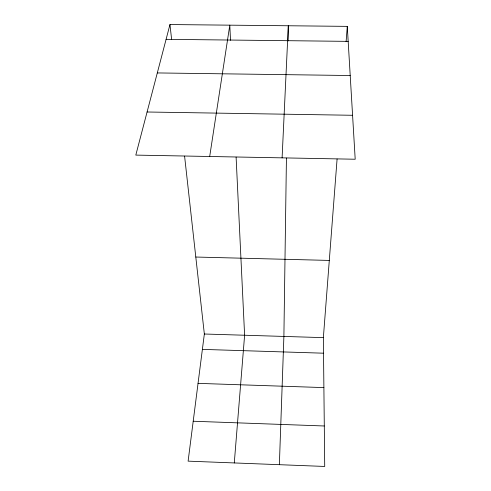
<?xml version="1.0" encoding="UTF-8"?>
<svg xmlns="http://www.w3.org/2000/svg" width="491" height="491" viewBox="0 0 491 491"><rect width="100%" height="100%" fill="white"/><g stroke="black" fill="none" stroke-linecap="round" stroke-linejoin="round"><path stroke-width="0.74" d="M286.431 158.09L283.89 336.433L279.367 464.689M288.1 40.968L288.315 25.759L282.098 157.857M184.591 156.156L204.348 334.009L188.108 461.147L324.717 466.45L323.366 337.636L337.09 159.029M346.112 41.618L347.284 26.367L169.966 24.55L135.804 155.101L355.196 159.231L347.284 26.367M234.281 462.939L244.61 335.236L236.103 157.138M209.694 156.494L229.794 25.164L230.518 40.323M166.099 39.329L348.18 41.367M157.304 72.932L350.212 75.522M147.085 111.997L352.581 115.281M195.799 257.032L329.301 260.426M204.348 334.009L323.366 337.636M202.384 349.383L323.532 353.195M198.045 383.361L323.888 387.602M193.209 421.241L324.293 425.985M169.966 24.55L171.647 39.667"/></g></svg>
